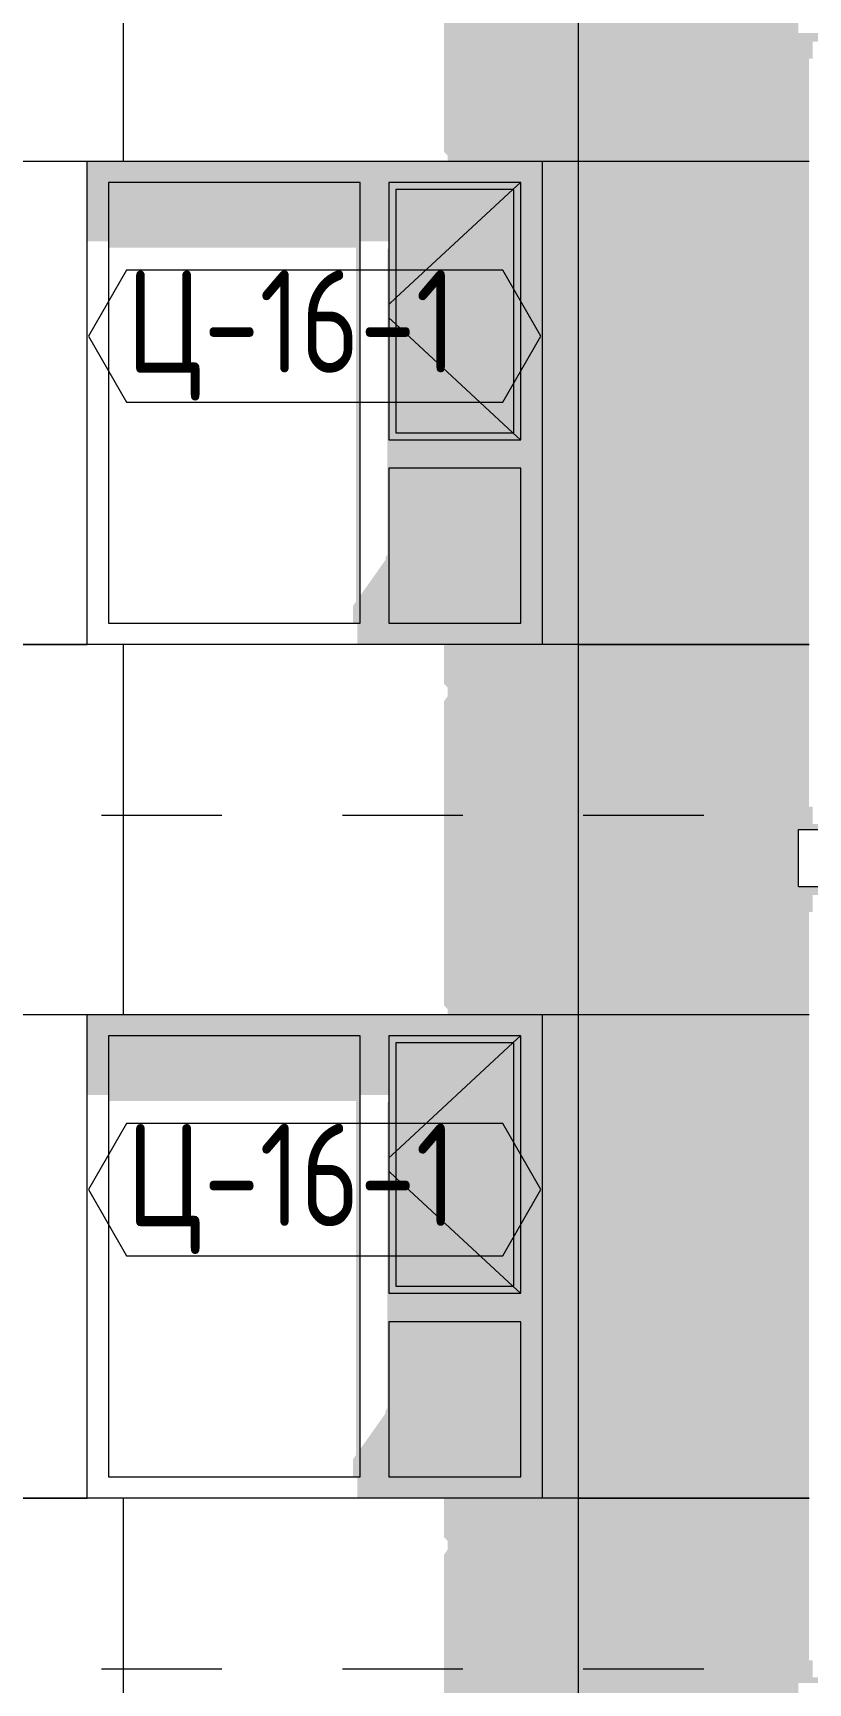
# Model space of a CAD drawing. Header units: millimetres. Extents: x 18162 to 7085488, y 72188 to 247925.
# Drawn here: x 5830619 to 5833343, y 124334 to 130134 of the extents above; entities that cross this region are included whole.
import ezdxf

# ---------------------------------------------------------------- set-up
doc = ezdxf.new("R2010")
doc.units = ezdxf.units.MM
doc.header["$MEASUREMENT"] = 0
doc.linetypes.add('Dashed', pattern=[423.333333, 211.666667, -211.666667])
doc.layers.add('Archicad Windows', color=7, linetype='Continuous')
doc.layers.add('Structural - Bearing', color=7, linetype='Continuous')
doc.styles.add('GENERATED_STYLE_3', font='', dxfattribs={"width": 0.8})
doc.styles.get('GENERATED_STYLE_3').set_extended_font_data('ISOCPEUR MON')
doc.dimstyles.new('GENERATED_STYLE__19', dxfattribs={"dimtxt": 440.00001, "dimasz": 228, "dimexe": 0.18, "dimexo": 31028.935828, "dimgap": 0, "dimtad": 1, "dimdec": 0, "dimzin": 0, "dimdsep": 46, "dimtxsty": 'GENERATED_STYLE_3', "dimblk": 'ARROWHEAD_2', "dimblk1": 'ARROWHEAD_2', "dimblk2": 'ARROWHEAD_2', "dimcen": 0.09, "dimclrd": 13, "dimclre": 13, "dimclrt": 13, "dimadec": 0, "dimazin": 0, "dimtfac": 1, "dimtdec": 4, "dimtmove": 0, "dimatfit": 3, "dimfxl": 1, "dimtolj": 1, "dimtzin": 0, "dimarcsym": 0})

# ---------------------------------------------------------------- blocks, each defined once
blk = doc.blocks.new('*X2314', base_point=(5785635.3, 106384.1))
at = {"layer": 'Structural - Bearing', "color": 8, "linetype": 'Continuous', "lineweight": 13}
for p, q in [((5830935.3, 127284.1), (5830935.3, 126684.1)), ((5832535.3, 127284.1), (5832535.3, 124984.1)), ((5830435.3, 126684.1), (5830808.8, 126684.1)), ((5832408.8, 126684.1), (5832535.3, 126684.1)), ((5832535.3, 126684.1), (5833346.4, 126684.1)), ((5830808.8, 124984.1), (5830435.3, 124984.1)), ((5830435.3, 124984.1), (5830808.8, 124984.1)), ((5830935.3, 124984.1), (5830935.3, 124384.1)), ((5832535.3, 124984.1), (5832408.8, 124984.1)), ((5832535.3, 124984.1), (5833346.4, 124984.1)), ((5832535.3, 124984.1), (5832535.3, 124384.1)), ((5833346.4, 124984.1), (5832535.3, 124984.1)), ((5830935.3, 124384.1), (5830935.3, 124284.1)), ((5832535.3, 124384.1), (5832535.3, 124284.1))]:
    blk.add_line(p, q, dxfattribs=at)
blk = doc.blocks.new('*X2320', base_point=(5785635.3, 106384.1))
at = {"layer": 'Structural - Bearing', "color": 8, "linetype": 'Continuous', "lineweight": 13}
for p, q in [((5830935.3, 130284.1), (5830935.3, 129684.1)), ((5832535.3, 130284.1), (5832535.3, 127984.1)), ((5830435.3, 129684.1), (5830808.8, 129684.1)), ((5832408.8, 129684.1), (5832535.3, 129684.1)), ((5832535.3, 129684.1), (5833346.4, 129684.1)), ((5830808.8, 127984.1), (5830435.3, 127984.1)), ((5830435.3, 127984.1), (5830808.8, 127984.1)), ((5830935.3, 127984.1), (5830935.3, 127384.1)), ((5832535.3, 127984.1), (5832408.8, 127984.1)), ((5832535.3, 127984.1), (5833346.4, 127984.1)), ((5832535.3, 127984.1), (5832535.3, 127384.1)), ((5833346.4, 127984.1), (5832535.3, 127984.1)), ((5830935.3, 127384.1), (5830935.3, 127284.1)), ((5832535.3, 127384.1), (5832535.3, 127284.1))]:
    blk.add_line(p, q, dxfattribs=at)
blk = doc.blocks.new('*D2604', base_point=(5785635.3, 106384.1))
at = {"color": 12, "linetype": 'Continuous', "lineweight": 35}
for p, q in [((5838328.4, 124420.7), (5838628.4, 124247.5)), ((5838328.4, 124220.7), (5838628.4, 124047.5))]:
    blk.add_line(p, q, dxfattribs=at)
at = {"color": 13, "linetype": 'Continuous', "lineweight": 13}
for p, q in [((5838703.4, 124334.1), (5837187.8, 124334.1)), ((5838478.4, 124134.1), (5838478.4, 124334.1)), ((5838703.4, 124134.1), (5837187.8, 124134.1))]:
    blk.add_line(p, q, dxfattribs=at)
blk = doc.blocks.new('ARROWHEAD_2')
at = {"color": 0, "linetype": 'Continuous', "lineweight": 0}
for p, q in [((-0.378, -0.655), (0.378, 0.655)), ((0, 0), (-1, 0))]:
    blk.add_line(p, q, dxfattribs=at)
blk = doc.blocks.new('*D2605', base_point=(5785635.3, 106384.1))
at = {"color": 12, "linetype": 'Continuous', "lineweight": 35}
for p, q in [((5838328.4, 127220.7), (5838628.4, 127047.5)), ((5838328.4, 124420.7), (5838628.4, 124247.5))]:
    blk.add_line(p, q, dxfattribs=at)
at = {"color": 13, "linetype": 'Continuous', "lineweight": 13}
for p, q in [((5838703.4, 127134.1), (5837187.8, 127134.1)), ((5838478.4, 124334.1), (5838478.4, 127134.1)), ((5838703.4, 124334.1), (5837187.8, 124334.1))]:
    blk.add_line(p, q, dxfattribs=at)
at = {"color": 13, "lineweight": 13, "char_height": 440, "attachment_point": 7, "rotation": 90, "style": 'GENERATED_STYLE_3'}
for s, insert in [('\\A1;{\\pql;\\fISOCPEUR MON|b0|i0|c0|p0;\\W0.800000;2,800}', (5838605.9, 125549.6)), ('\\A1;{\\pql;\\fISOCPEUR MON|b0|i0|c0|p0;\\W0.800000;200}', (5838518.1, 124420.8))]:
    blk.add_mtext(s, dxfattribs=dict(at, insert=insert))
blk = doc.blocks.new('*D2606', base_point=(5785635.3, 106384.1))
at = {"color": 12, "linetype": 'Continuous', "lineweight": 35}
for p, q in [((5838328.4, 127420.7), (5838628.4, 127247.5)), ((5838328.4, 127220.7), (5838628.4, 127047.5))]:
    blk.add_line(p, q, dxfattribs=at)
at = {"color": 13, "linetype": 'Continuous', "lineweight": 13}
for p, q in [((5838703.4, 127334.1), (5837187.8, 127334.1)), ((5838478.4, 127134.1), (5838478.4, 127334.1)), ((5838703.4, 127134.1), (5837187.8, 127134.1))]:
    blk.add_line(p, q, dxfattribs=at)
blk = doc.blocks.new('*D2607', base_point=(5785635.3, 106384.1))
at = {"color": 12, "linetype": 'Continuous', "lineweight": 35}
for p, q in [((5838328.4, 130220.7), (5838628.4, 130047.5)), ((5838328.4, 127420.7), (5838628.4, 127247.5))]:
    blk.add_line(p, q, dxfattribs=at)
at = {"color": 13, "linetype": 'Continuous', "lineweight": 13}
for p, q in [((5838703.4, 130134.1), (5837187.8, 130134.1)), ((5838478.4, 127334.1), (5838478.4, 130134.1)), ((5838703.4, 127334.1), (5837187.8, 127334.1))]:
    blk.add_line(p, q, dxfattribs=at)
at = {"color": 13, "lineweight": 13, "char_height": 440, "attachment_point": 7, "rotation": 90, "style": 'GENERATED_STYLE_3'}
for s, insert in [('\\A1;{\\pql;\\fISOCPEUR MON|b0|i0|c0|p0;\\W0.800000;2,800}', (5838605.9, 128549.6)), ('\\A1;{\\pql;\\fISOCPEUR MON|b0|i0|c0|p0;\\W0.800000;200}', (5838518.1, 127420.8))]:
    blk.add_mtext(s, dxfattribs=dict(at, insert=insert))
blk = doc.blocks.new('*D2608', base_point=(5785635.3, 106384.1))
at = {"color": 12, "linetype": 'Continuous', "lineweight": 35}
for p, q in [((5838328.4, 130420.7), (5838628.4, 130247.5)), ((5838328.4, 130220.7), (5838628.4, 130047.5))]:
    blk.add_line(p, q, dxfattribs=at)
at = {"color": 13, "linetype": 'Continuous', "lineweight": 13}
for p, q in [((5838703.4, 130334.1), (5837187.8, 130334.1)), ((5838478.4, 130134.1), (5838478.4, 130334.1)), ((5838703.4, 130134.1), (5837187.8, 130134.1))]:
    blk.add_line(p, q, dxfattribs=at)
blk = doc.blocks.new('Label_139_3', base_point=(5831608.8, 125834.1))
at = {"color": 13, "linetype": 'Continuous', "lineweight": 13, "flags": 128}
blk.add_lwpolyline([(5830813.7, 126068.3), (5830947.8, 125836.1), (5832269.9, 125836.1), (5832404, 126068.3), (5832269.9, 126300.6), (5830947.8, 126300.6)], close=True, dxfattribs=at)
at = {"color": 13, "lineweight": 13, "insert": (5830947.8, 126299.9), "char_height": 360, "attachment_point": 1, "style": 'GENERATED_STYLE_3'}
blk.add_mtext('\\A1;{\\pql;\\pt0,253000;\\fISOCPEUR MON|b0|i0|c0|p0;\\W0.800000;Ц-16-1\\fISOCPEUR MON|b0|i0|c0|p0;\\W0.800000;\\A1{\\H.66x;\\S^  ;}\\fISOCPEUR MON|b0|i0|c0|p0;\\W0.800000;\\fISOCPEUR MON|b0|i0|c0|p0;\\W0.800000;\\A1{\\H.66x;\\S^  ;}\\fISOCPEUR MON|b0|i0|c0|p0;\\W0.800000; \\fISOCPEUR MON|b0|i0|c0|p0;\\W0.800000;\\fISOCPEUR MON|b0|i0|c0|p0;\\W0.800000;\\fISOCPEUR MON|b0|i0|c0|p0;\\W0.800000;\\fISOCPEUR MON|b0|i0|c0|p0;\\W0.800000;\\fISOCPEUR MON|b0|i0|c0|p0;\\W0.800000;\\fISOCPEUR MON|b0|i0|c0|p0;\\W0.800000;\\fISOCPEUR MON|b0|i0|c0|p0;\\W0.800000;\\fISOCPEUR MON|b0|i0|c0|p0;\\W0.800000;\\fISOCPEUR MON|b0|i0|c0|p0;\\W0.800000;\\fISOCPEUR MON|b0|i0|c0|p0;\\W0.800000;\\fISOCPEUR MON|b0|i0|c0|p0;\\W0.800000;\\fISOCPEUR MON|b0|i0|c0|p0;\\W0.800000;\\fISOCPEUR MON|b0|i0|c0|p0;\\W0.800000;\\fISOCPEUR MON|b0|i0|c0|p0;\\W0.800000;\\fISOCPEUR MON|b0|i0|c0|p0;\\W0.800000;\\fISOCPEUR MON|b0|i0|c0|p0;\\W0.800000;\\fISOCPEUR MON|b0|i0|c0|p0;\\W0.800000;\\fISOCPEUR MON|b0|i0|c0|p0;\\W0.800000;\\fISOCPEUR MON|b0|i0|c0|p0;\\W0.800000;\\fISOCPEUR MON|b0|i0|c0|p0;\\W0.800000;\\fISOCPEUR MON|b0|i0|c0|p0;\\W0.800000;\\fISOCPEUR MON|b0|i0|c0|p0;\\W0.800000;\\fISOCPEUR MON|b0|i0|c0|p0;\\W0.800000;\\fISOCPEUR MON|b0|i0|c0|p0;\\W0.800000;\\fISOCPEUR MON|b0|i0|c0|p0;\\W0.800000;\\fISOCPEUR MON|b0|i0|c0|p0;\\W0.800000;\\fISOCPEUR MON|b0|i0|c0|p0;\\W0.800000;\\fISOCPEUR MON|b0|i0|c0|p0;\\W0.800000;\\fISOCPEUR MON|b0|i0|c0|p0;\\W0.800000;\\fISOCPEUR MON|b0|i0|c0|p0;\\W0.800000;\\fISOCPEUR MON|b0|i0|c0|p0;\\W0.800000;\\fISOCPEUR MON|b0|i0|c0|p0;\\W0.800000;\\fISOCPEUR MON|b0|i0|c0|p0;\\W0.800000;\\fISOCPEUR MON|b0|i0|c0|p0;\\W0.800000;\\fISOCPEUR MON|b0|i0|c0|p0;\\W0.800000;\\fISOCPEUR MON|b0|i0|c0|p0;\\W0.800000;\\fISOCPEUR MON|b0|i0|c0|p0;\\W0.800000;\\fISOCPEUR MON|b0|i0|c0|p0;\\W0.800000;\\fISOCPEUR MON|b0|i0|c0|p0;\\W0.800000;\\fISOCPEUR MON|b0|i0|c0|p0;\\W0.800000;\\fISOCPEUR MON|b0|i0|c0|p0;\\W0.800000;\\fISOCPEUR MON|b0|i0|c0|p0;\\W0.800000;\\fISOCPEUR MON|b0|i0|c0|p0;\\W0.800000;}', dxfattribs=at)
blk = doc.blocks.new('Label_144_3', base_point=(5831608.8, 128834.1))
at = {"color": 13, "linetype": 'Continuous', "lineweight": 13, "flags": 128}
blk.add_lwpolyline([(5830813.7, 129068.3), (5830947.8, 128836.1), (5832269.9, 128836.1), (5832404, 129068.3), (5832269.9, 129300.6), (5830947.8, 129300.6)], close=True, dxfattribs=at)
at = {"color": 13, "lineweight": 13, "insert": (5830947.8, 129299.9), "char_height": 360, "attachment_point": 1, "style": 'GENERATED_STYLE_3'}
blk.add_mtext('\\A1;{\\pql;\\pt0,253000;\\fISOCPEUR MON|b0|i0|c0|p0;\\W0.800000;Ц-16-1\\fISOCPEUR MON|b0|i0|c0|p0;\\W0.800000;\\A1{\\H.66x;\\S^  ;}\\fISOCPEUR MON|b0|i0|c0|p0;\\W0.800000;\\fISOCPEUR MON|b0|i0|c0|p0;\\W0.800000;\\A1{\\H.66x;\\S^  ;}\\fISOCPEUR MON|b0|i0|c0|p0;\\W0.800000; \\fISOCPEUR MON|b0|i0|c0|p0;\\W0.800000;\\fISOCPEUR MON|b0|i0|c0|p0;\\W0.800000;\\fISOCPEUR MON|b0|i0|c0|p0;\\W0.800000;\\fISOCPEUR MON|b0|i0|c0|p0;\\W0.800000;\\fISOCPEUR MON|b0|i0|c0|p0;\\W0.800000;\\fISOCPEUR MON|b0|i0|c0|p0;\\W0.800000;\\fISOCPEUR MON|b0|i0|c0|p0;\\W0.800000;\\fISOCPEUR MON|b0|i0|c0|p0;\\W0.800000;\\fISOCPEUR MON|b0|i0|c0|p0;\\W0.800000;\\fISOCPEUR MON|b0|i0|c0|p0;\\W0.800000;\\fISOCPEUR MON|b0|i0|c0|p0;\\W0.800000;\\fISOCPEUR MON|b0|i0|c0|p0;\\W0.800000;\\fISOCPEUR MON|b0|i0|c0|p0;\\W0.800000;\\fISOCPEUR MON|b0|i0|c0|p0;\\W0.800000;\\fISOCPEUR MON|b0|i0|c0|p0;\\W0.800000;\\fISOCPEUR MON|b0|i0|c0|p0;\\W0.800000;\\fISOCPEUR MON|b0|i0|c0|p0;\\W0.800000;\\fISOCPEUR MON|b0|i0|c0|p0;\\W0.800000;\\fISOCPEUR MON|b0|i0|c0|p0;\\W0.800000;\\fISOCPEUR MON|b0|i0|c0|p0;\\W0.800000;\\fISOCPEUR MON|b0|i0|c0|p0;\\W0.800000;\\fISOCPEUR MON|b0|i0|c0|p0;\\W0.800000;\\fISOCPEUR MON|b0|i0|c0|p0;\\W0.800000;\\fISOCPEUR MON|b0|i0|c0|p0;\\W0.800000;\\fISOCPEUR MON|b0|i0|c0|p0;\\W0.800000;\\fISOCPEUR MON|b0|i0|c0|p0;\\W0.800000;\\fISOCPEUR MON|b0|i0|c0|p0;\\W0.800000;\\fISOCPEUR MON|b0|i0|c0|p0;\\W0.800000;\\fISOCPEUR MON|b0|i0|c0|p0;\\W0.800000;\\fISOCPEUR MON|b0|i0|c0|p0;\\W0.800000;\\fISOCPEUR MON|b0|i0|c0|p0;\\W0.800000;\\fISOCPEUR MON|b0|i0|c0|p0;\\W0.800000;\\fISOCPEUR MON|b0|i0|c0|p0;\\W0.800000;\\fISOCPEUR MON|b0|i0|c0|p0;\\W0.800000;\\fISOCPEUR MON|b0|i0|c0|p0;\\W0.800000;\\fISOCPEUR MON|b0|i0|c0|p0;\\W0.800000;\\fISOCPEUR MON|b0|i0|c0|p0;\\W0.800000;\\fISOCPEUR MON|b0|i0|c0|p0;\\W0.800000;\\fISOCPEUR MON|b0|i0|c0|p0;\\W0.800000;\\fISOCPEUR MON|b0|i0|c0|p0;\\W0.800000;\\fISOCPEUR MON|b0|i0|c0|p0;\\W0.800000;\\fISOCPEUR MON|b0|i0|c0|p0;\\W0.800000;\\fISOCPEUR MON|b0|i0|c0|p0;\\W0.800000;}', dxfattribs=at)

msp = doc.modelspace()

# ---------------------------------------------------------------- hatches: boundary and pattern name
at = {"layer": 'Archicad Windows', "linetype": 'Continuous', "lineweight": 0}
for points in [[(5831768.8, 129609.1), (5831868.8, 129609.1), (5832333.8, 129609.1), (5832408.8, 129609.1), (5832408.8, 129684.1), (5830808.8, 129684.1), (5830808.8, 129609.1), (5830883.8, 129609.1)], [(5830883.8, 129609.1), (5830808.8, 129609.1), (5830808.8, 129401.2), (5830883.8, 129401.2)], [(5831768.8, 129609.1), (5830883.8, 129609.1), (5830883.8, 129380), (5831753.8, 129380), (5831753.8, 128135), (5831743.8, 128120.8), (5831743.8, 128059.1), (5831768.8, 128059.1)], [(5831768.8, 129401.2), (5831868.8, 129401.2), (5831868.8, 129609.1), (5831768.8, 129609.1)], [(5832333.8, 129609.1), (5831868.8, 129609.1), (5831868.8, 129584.1), (5831893.8, 129584.1), (5832308.8, 129584.1), (5832333.8, 129584.1)], [(5831893.8, 129584.1), (5831868.8, 129584.1), (5831868.8, 128729.1), (5831893.8, 128729.1)], [(5832308.8, 128729.1), (5832308.8, 129584.1), (5831893.8, 129584.1), (5831893.8, 128729.1)], [(5832308.8, 128729.1), (5832333.8, 128729.1), (5832333.8, 129584.1), (5832308.8, 129584.1)], [(5832333.8, 128704.1), (5832333.8, 128604.1), (5832333.8, 128059.1), (5832408.8, 128059.1), (5832408.8, 129609.1), (5832333.8, 129609.1)], [(5831858.8, 128283.5), (5831768.8, 128156.2), (5831768.8, 128059.1), (5831868.8, 128059.1), (5831868.8, 129379.8), (5831863.8, 129372.7), (5831863.8, 128299.8), (5831858.8, 128292.7)], [(5831893.8, 128729.1), (5831868.8, 128729.1), (5831868.8, 128704.1), (5832333.8, 128704.1), (5832333.8, 128729.1), (5832308.8, 128729.1)], [(5832333.8, 128604.1), (5832333.8, 128704.1), (5831868.8, 128704.1), (5831868.8, 128604.1)], [(5832333.8, 128059.1), (5832333.8, 128604.1), (5831868.8, 128604.1), (5831868.8, 128059.1)], [(5832408.8, 128059.1), (5831758.8, 128059.1), (5831758.8, 127984.1), (5832408.8, 127984.1)], [(5831768.8, 126609.1), (5831868.8, 126609.1), (5832333.8, 126609.1), (5832408.8, 126609.1), (5832408.8, 126684.1), (5830808.8, 126684.1), (5830808.8, 126609.1), (5830883.8, 126609.1)], [(5830883.8, 126609.1), (5830808.8, 126609.1), (5830808.8, 126401.2), (5830883.8, 126401.2)], [(5831768.8, 126609.1), (5830883.8, 126609.1), (5830883.8, 126380), (5831753.8, 126380), (5831753.8, 125135), (5831743.8, 125120.8), (5831743.8, 125059.1), (5831768.8, 125059.1)], [(5831868.8, 126609.1), (5831768.8, 126609.1), (5831768.8, 126401.2), (5831868.8, 126401.2)], [(5832333.8, 126609.1), (5831868.8, 126609.1), (5831868.8, 126584.1), (5831893.8, 126584.1), (5832308.8, 126584.1), (5832333.8, 126584.1)], [(5831893.8, 126584.1), (5831868.8, 126584.1), (5831868.8, 125729.1), (5831893.8, 125729.1)], [(5832308.8, 125729.1), (5832308.8, 126584.1), (5831893.8, 126584.1), (5831893.8, 125729.1)], [(5832308.8, 125729.1), (5832333.8, 125729.1), (5832333.8, 126584.1), (5832308.8, 126584.1)], [(5832333.8, 125704.1), (5832333.8, 125604.1), (5832333.8, 125059.1), (5832408.8, 125059.1), (5832408.8, 126609.1), (5832333.8, 126609.1)], [(5831858.8, 125283.5), (5831768.8, 125156.2), (5831768.8, 125059.1), (5831868.8, 125059.1), (5831868.8, 126379.8), (5831863.8, 126372.7), (5831863.8, 125299.8), (5831858.8, 125292.7)], [(5831893.8, 125729.1), (5831868.8, 125729.1), (5831868.8, 125704.1), (5832333.8, 125704.1), (5832333.8, 125729.1), (5832308.8, 125729.1)], [(5832333.8, 125604.1), (5832333.8, 125704.1), (5831868.8, 125704.1), (5831868.8, 125604.1)], [(5832333.8, 125059.1), (5832333.8, 125604.1), (5831868.8, 125604.1), (5831868.8, 125059.1)], [(5832408.8, 125059.1), (5831758.8, 125059.1), (5831758.8, 124984.1), (5832408.8, 124984.1)]]:
    msp.add_hatch(color=49, dxfattribs=at).paths.add_polyline_path(points)
at = {"layer": 'Structural - Bearing', "linetype": 'Continuous', "lineweight": 0}
for points in [[(5832063.8, 127984.1), (5832063.8, 127845.6), (5832076.4, 127833), (5832076.4, 127803.4), (5832063.8, 127785.6), (5832063.8, 127284.1), (5833308.8, 127284.1), (5833308.8, 127334.1), (5836544.7, 127334.1), (5836558.8, 127354.1), (5833358.8, 127354.1), (5833358.8, 127414.1), (5833346.4, 127414.1), (5833346.4, 130044.1), (5833358.8, 130044.1), (5833358.8, 130104.1), (5836558.8, 130104.1), (5836558.8, 130063.4), (5836608.8, 130134.1), (5833308.8, 130134.1), (5833308.8, 130284.1), (5832063.8, 130284.1), (5832063.8, 129715.6), (5832076.4, 129703), (5832076.4, 129684.1), (5832408.8, 129684.1), (5832408.8, 127984.1)], [(5832063.8, 127284.1), (5832063.8, 126715.6), (5832076.4, 126703), (5832076.4, 126684.1), (5832408.8, 126684.1), (5832408.8, 124984.1), (5832063.8, 124984.1), (5832063.8, 124845.6), (5832076.4, 124833), (5832076.4, 124803.4), (5832063.8, 124785.6), (5832063.8, 124284.1), (5833308.8, 124284.1), (5833308.8, 124334.1), (5836544.7, 124334.1), (5836558.8, 124354.1), (5833358.8, 124354.1), (5833358.8, 124414.1), (5833346.4, 124414.1), (5833346.4, 127044.1), (5833358.8, 127044.1), (5833358.8, 127104.1), (5836558.8, 127104.1), (5836558.8, 127063.4), (5836608.8, 127134.1), (5833308.8, 127134.1), (5833308.8, 127284.1)]]:
    msp.add_hatch(color=49, dxfattribs=at).paths.add_polyline_path(points)

# ---------------------------------------------------------------- linework, layer by layer
at = {"color": 8, "linetype": 'Dashed', "lineweight": 13, "ltscale": 2}
for p, q in [((5800379.4, 127384.1), (5841359.8, 127384.1)), ((5800379.4, 124384.1), (5841359.8, 124384.1))]:
    msp.add_line(p, q, dxfattribs=at)
at = {"layer": 'Archicad Windows', "color": 7, "linetype": 'Continuous', "lineweight": 13}
for p, q in [((5830808.8, 127984.1), (5830808.8, 129684.1)), ((5830808.8, 129684.1), (5832408.8, 129684.1)), ((5832408.8, 129684.1), (5832408.8, 127984.1)), ((5832408.8, 127984.1), (5830808.8, 127984.1)), ((5830808.8, 124984.1), (5830808.8, 126684.1)), ((5830808.8, 126684.1), (5832408.8, 126684.1)), ((5832408.8, 126684.1), (5832408.8, 124984.1)), ((5832408.8, 124984.1), (5830808.8, 124984.1))]:
    msp.add_line(p, q, dxfattribs=at)
at = {"layer": 'Archicad Windows', "color": 7, "linetype": 'Continuous', "lineweight": 9}
for p, q in [((5830883.8, 129609.1), (5830883.8, 128059.1)), ((5831768.8, 129609.1), (5830883.8, 129609.1)), ((5831768.8, 128059.1), (5831768.8, 129609.1)), ((5831868.8, 129609.1), (5831868.8, 128704.1)), ((5832333.8, 129609.1), (5831868.8, 129609.1)), ((5831893.8, 129584.1), (5831893.8, 128729.1)), ((5832308.8, 129584.1), (5831893.8, 129584.1)), ((5832304.9, 129584.1), (5831893.8, 129202.9)), ((5832331.9, 129609.1), (5832304.9, 129584.1)), ((5832308.8, 128729.1), (5832308.8, 129584.1)), ((5832333.8, 128704.1), (5832333.8, 129609.1)), ((5831893.8, 129202.9), (5831868.8, 129179.7)), ((5831893.8, 129110.2), (5831868.8, 129133.4)), ((5832304.9, 128729.1), (5831893.8, 129110.2)), ((5831868.8, 128704.1), (5832333.8, 128704.1)), ((5831893.8, 128729.1), (5832308.8, 128729.1)), ((5832331.9, 128704.1), (5832304.9, 128729.1)), ((5831868.8, 128604.1), (5831868.8, 128059.1)), ((5832333.8, 128604.1), (5831868.8, 128604.1)), ((5832333.8, 128059.1), (5832333.8, 128604.1)), ((5830883.8, 128059.1), (5831768.8, 128059.1)), ((5831868.8, 128059.1), (5832333.8, 128059.1)), ((5830883.8, 126609.1), (5830883.8, 125059.1)), ((5831768.8, 126609.1), (5830883.8, 126609.1)), ((5831768.8, 125059.1), (5831768.8, 126609.1)), ((5831868.8, 126609.1), (5831868.8, 125704.1)), ((5832333.8, 126609.1), (5831868.8, 126609.1)), ((5831893.8, 126584.1), (5831893.8, 125729.1)), ((5832308.8, 126584.1), (5831893.8, 126584.1)), ((5832304.9, 126584.1), (5831893.8, 126202.9)), ((5832331.9, 126609.1), (5832304.9, 126584.1)), ((5832308.8, 125729.1), (5832308.8, 126584.1)), ((5832333.8, 125704.1), (5832333.8, 126609.1)), ((5831893.8, 126202.9), (5831868.8, 126179.7)), ((5831893.8, 126110.2), (5831868.8, 126133.4)), ((5832304.9, 125729.1), (5831893.8, 126110.2)), ((5831868.8, 125704.1), (5832333.8, 125704.1)), ((5831893.8, 125729.1), (5832308.8, 125729.1)), ((5832331.9, 125704.1), (5832304.9, 125729.1)), ((5831868.8, 125604.1), (5831868.8, 125059.1)), ((5832333.8, 125604.1), (5831868.8, 125604.1)), ((5832333.8, 125059.1), (5832333.8, 125604.1)), ((5830883.8, 125059.1), (5831768.8, 125059.1)), ((5831868.8, 125059.1), (5832333.8, 125059.1))]:
    msp.add_line(p, q, dxfattribs=at)
at = {"layer": 'Structural - Bearing', "color": 7, "linetype": 'Continuous', "lineweight": 13}
for p, q in [((5833308.8, 127134.1), (5833308.8, 127334.1)), ((5833308.8, 127334.1), (5836608.8, 127334.1)), ((5833308.8, 127134.1), (5836608.8, 127134.1))]:
    msp.add_line(p, q, dxfattribs=at)

# ---------------------------------------------------------------- block references
at = {"color": 12, "linetype": 'Continuous', "lineweight": 13}
for name, p in [('Label_144_3', (5831608.8, 128834.1)), ('Label_139_3', (5831608.8, 125834.1))]:
    msp.add_blockref(name, p, dxfattribs=at)
at = {"layer": 'Structural - Bearing', "lineweight": 0}
for name in ['*X2320', '*X2314']:
    msp.add_blockref(name, (5785635.3, 106384.1), dxfattribs=at)

# ---------------------------------------------------------------- dimensions: what is measured, and where the dimension line sits
at = {"color": 13, "linetype": 'Continuous', "lineweight": 13}
for base, p1, p2, picture, middle in [((5838478.4, 130334.1), (5805483.8, 130134.1), (5805483.8, 130334.1), '*D2608', (5838170.4, 130923)), ((5838478.4, 130134.1), (5805483.8, 127334.1), (5805483.8, 130134.1), '*D2607', (5838170.4, 129286.7)), ((5838478.4, 127334.1), (5805483.8, 127134.1), (5805483.8, 127334.1), '*D2606', (5838170.4, 127923)), ((5838478.4, 127134.1), (5805483.8, 124334.1), (5805483.8, 127134.1), '*D2605', (5838170.4, 126286.7)), ((5838478.4, 124334.1), (5805483.8, 124134.1), (5805483.8, 124334.1), '*D2604', (5838170.4, 124923))]:
    dim = msp.add_linear_dim(base=base, p1=p1, p2=p2, angle=90, dimstyle='GENERATED_STYLE__19', dxfattribs=at)
    dim.commit()
    dim.dimension.update_dxf_attribs({"geometry": picture, "text_midpoint": middle, "dimtype": 160, "text_rotation": 90})

doc.saveas('drawing.dxf')
